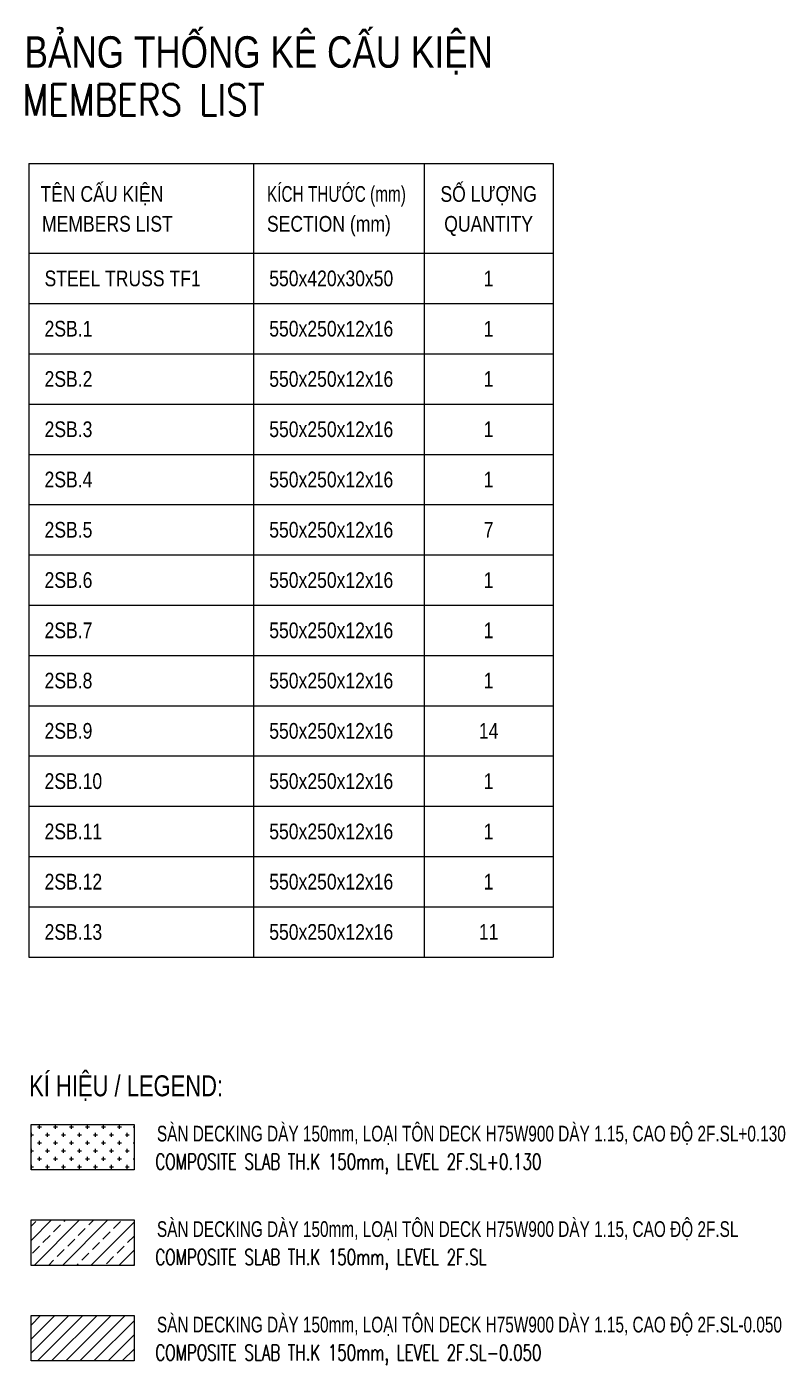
# Model space of a CAD drawing. Header units: millimetres. Extents: x 84463 to 294191, y -61495 to 44118.
# Drawn here: x 133941 to 146008, y 19320 to 40620 of the extents above; entities that cross this region are included whole.
import ezdxf
from ezdxf.enums import TextEntityAlignment as Align

# ---------------------------------------------------------------- set-up
doc = ezdxf.new("R2010")
doc.units = ezdxf.units.MM
for name, color, linetype, lineweight in [('NDC_S-CONT', 3, 'Continuous', 20), ('NDC_S-TEXT-EN', 2, 'Continuous', 20), ('NDC_S-TEXT-VIE', 7, 'Continuous', 20), ('NDC_S_ENG TITLE', 3, 'Continuous', 20), ('NDC_S_HATCH MATERIAL', 8, 'Continuous', 13), ('NDC_S_VN TEXT', 7, 'Continuous', 20), ('NDC_Table', 3, 'Continuous', 20)]:
    doc.layers.add(name, color=color, linetype=linetype, lineweight=lineweight)
doc.styles.add('NDC_ARIAL', font='arial.ttf', dxfattribs={"width": 0.85})
doc.styles.add('NDC_EN TXT', font='romans.shx', dxfattribs={"width": 0.8})
doc.styles.add('NDC_VIE TXT', font='arial.ttf', dxfattribs={"width": 0.8})

msp = doc.modelspace()

# ---------------------------------------------------------------- hatches: boundary and pattern name
at = {"layer": 'NDC_S_HATCH MATERIAL'}
h = msp.add_hatch(dxfattribs=at)
h.set_pattern_fill('CROSS', color=256, scale=20)
h.paths.add_polyline_path([(134008.5, 23150.6), (135647.4, 23150.6), (135647.4, 22428.1), (134008.5, 22428.1)])
h = msp.add_hatch(dxfattribs=at)
h.set_pattern_fill('ANSI33', color=256, scale=50)
h.paths.add_polyline_path([(134008.5, 21631.3), (135647.4, 21631.3), (135647.4, 20908.8), (134008.5, 20908.8)])
h = msp.add_hatch(dxfattribs=at)
h.set_pattern_fill('ANSI31', color=256, scale=50)
h.paths.add_polyline_path([(134008.5, 20112), (135647.4, 20112), (135647.4, 19389.5), (134008.5, 19389.5)])

# ---------------------------------------------------------------- linework, layer by layer
at = {"layer": 'NDC_S-CONT'}
for points in [[(134008.5, 23150.6), (135647.4, 23150.6), (135647.4, 22428.1), (134008.5, 22428.1)], [(134008.5, 21631.3), (135647.4, 21631.3), (135647.4, 20908.8), (134008.5, 20908.8)], [(134008.5, 20112), (135647.4, 20112), (135647.4, 19389.5), (134008.5, 19389.5)]]:
    msp.add_lwpolyline(points, close=True, dxfattribs=at)
at = {"layer": 'NDC_Table'}
for p, q in [((133974.1, 38444.3), (133974.1, 25814.8)), ((133974.1, 38444.3), (142313.9, 38444.3)), ((137548.7, 38444.3), (137548.7, 25814.8)), ((140263.9, 38444.3), (140263.9, 25814.8)), ((142313.9, 38444.3), (142313.9, 25814.8)), ((133974.1, 37014.8), (142313.9, 37014.8)), ((133974.1, 36214.8), (142313.9, 36214.8)), ((133974.1, 35414.8), (142313.9, 35414.8)), ((133974.1, 34614.8), (142313.9, 34614.8)), ((133974.1, 33814.8), (142313.9, 33814.8)), ((133974.1, 33014.8), (142313.9, 33014.8)), ((133974.1, 32214.8), (142313.9, 32214.8)), ((133974.1, 31414.8), (142313.9, 31414.8)), ((133974.1, 30614.8), (142313.9, 30614.8)), ((133974.1, 29814.8), (142313.9, 29814.8)), ((133974.1, 29014.8), (142313.9, 29014.8)), ((133974.1, 28214.8), (142313.9, 28214.8)), ((133974.1, 27414.8), (142313.9, 27414.8)), ((133974.1, 26614.8), (142313.9, 26614.8)), ((133974.1, 25814.8), (142313.9, 25814.8))]:
    msp.add_line(p, q, dxfattribs=at)

# ---------------------------------------------------------------- texts
at = {"layer": 'NDC_S-TEXT-EN', "style": 'NDC_EN TXT', "width": 0.7}
for s, p in [('COMPOSITE SLAB TH.K 150mm, LEVEL 2F.SL+0.130', (135986.2, 22434.4)), ('COMPOSITE SLAB TH.K 150mm, LEVEL 2F.SL', (135986.2, 20915.1)), ('COMPOSITE SLAB TH.K 150mm, LEVEL 2F.SL-0.050', (135986.2, 19395.8))]:
    msp.add_text(s, height=250, dxfattribs=at).set_placement(p)
at = {"layer": 'NDC_S-TEXT-VIE', "style": 'NDC_ARIAL', "width": 0.75}
msp.add_text('KÍ HIỆU / LEGEND:', height=333.333, dxfattribs=at).set_placement((133978.6, 23766.5), align=Align.MIDDLE_LEFT)
at = {"layer": 'NDC_S-TEXT-VIE', "style": 'NDC_VIE TXT', "width": 0.7}
for s, p in [('SÀN DECKING DÀY 150mm, LOẠI TÔN DECK H75W900 DÀY 1.15, CAO ĐỘ 2F.SL+0.130', (136011.7, 22880.2)), ('SÀN DECKING DÀY 150mm, LOẠI TÔN DECK H75W900 DÀY 1.15, CAO ĐỘ 2F.SL', (136011.7, 21361)), ('SÀN DECKING DÀY 150mm, LOẠI TÔN DECK H75W900 DÀY 1.15, CAO ĐỘ 2F.SL-0.050', (136011.7, 19841.7))]:
    msp.add_text(s, height=250, dxfattribs=at).set_placement(p)
at = {"layer": 'NDC_S_ENG TITLE', "style": 'NDC_EN TXT', "width": 0.8}
msp.add_text('MEMBERS LIST', height=500, dxfattribs=at).set_placement((133872.5, 39207.6))
at = {"layer": 'NDC_S_VN TEXT', "style": 'NDC_VIE TXT', "width": 0.8}
msp.add_text('BẢNG THỐNG KÊ CẤU KIỆN', height=500, dxfattribs=at).set_placement((133906, 40468.3), align=Align.TOP_LEFT)
at = {"layer": 'NDC_S_VN TEXT', "style": 'NDC_VIE TXT'}
for s, width, p in [('TÊN CẤU KIỆN', 0.8, (135136.6, 37959)), ('KÍCH THƯỚC (mm)', 0.7, (138867.5, 37959)), ('SỐ LƯỢNG', 0.8, (141288.9, 37959)), ('MEMBERS LIST', 0.8, (135224.1, 37483.4)), ('SECTION (mm)', 0.8, (138748, 37483.4)), ('QUANTITY', 0.8, (141288.9, 37483.4)), ('1', 0.8, (141288.9, 36614.8)), ('1', 0.8, (141288.9, 35814.8)), ('1', 0.8, (141288.9, 35014.8)), ('1', 0.8, (141288.9, 34214.8)), ('1', 0.8, (141288.9, 33414.8)), ('7', 0.8, (141288.9, 32614.8)), ('1', 0.8, (141288.9, 31814.8)), ('1', 0.8, (141288.9, 31014.8)), ('1', 0.8, (141288.9, 30214.8)), ('14', 0.8, (141288.9, 29414.8)), ('1', 0.8, (141288.9, 28614.8)), ('1', 0.8, (141288.9, 27814.8)), ('1', 0.8, (141288.9, 27014.8)), ('11', 0.8, (141288.9, 26214.8))]:
    msp.add_text(s, height=250, dxfattribs=dict(at, width=width)).set_placement(p, align=Align.MIDDLE_CENTER)
at = {"layer": 'NDC_S_VN TEXT', "style": 'NDC_VIE TXT', "width": 0.8}
for s, p in [('STEEL TRUSS TF1', (134224.1, 36614.8)), ('550x420x30x50', (137798.7, 36614.8)), ('2SB.1', (134224.1, 35814.8)), ('550x250x12x16', (137798.7, 35814.8)), ('2SB.2', (134224.1, 35014.8)), ('550x250x12x16', (137798.7, 35014.8)), ('2SB.3', (134224.1, 34214.8)), ('550x250x12x16', (137798.7, 34214.8)), ('2SB.4', (134224.1, 33414.8)), ('550x250x12x16', (137798.7, 33414.8)), ('2SB.5', (134224.1, 32614.8)), ('550x250x12x16', (137798.7, 32614.8)), ('2SB.6', (134224.1, 31814.8)), ('550x250x12x16', (137798.7, 31814.8)), ('2SB.7', (134224.1, 31014.8)), ('550x250x12x16', (137798.7, 31014.8)), ('2SB.8', (134224.1, 30214.8)), ('550x250x12x16', (137798.7, 30214.8)), ('2SB.9', (134224.1, 29414.8)), ('550x250x12x16', (137798.7, 29414.8)), ('2SB.10', (134224.1, 28614.8)), ('550x250x12x16', (137798.7, 28614.8)), ('2SB.11', (134224.1, 27814.8)), ('550x250x12x16', (137798.7, 27814.8)), ('2SB.12', (134224.1, 27014.8)), ('550x250x12x16', (137798.7, 27014.8)), ('2SB.13', (134224.1, 26214.8)), ('550x250x12x16', (137798.7, 26214.8))]:
    msp.add_text(s, height=250, dxfattribs=at).set_placement(p, align=Align.MIDDLE_LEFT)

doc.saveas('drawing.dxf')
